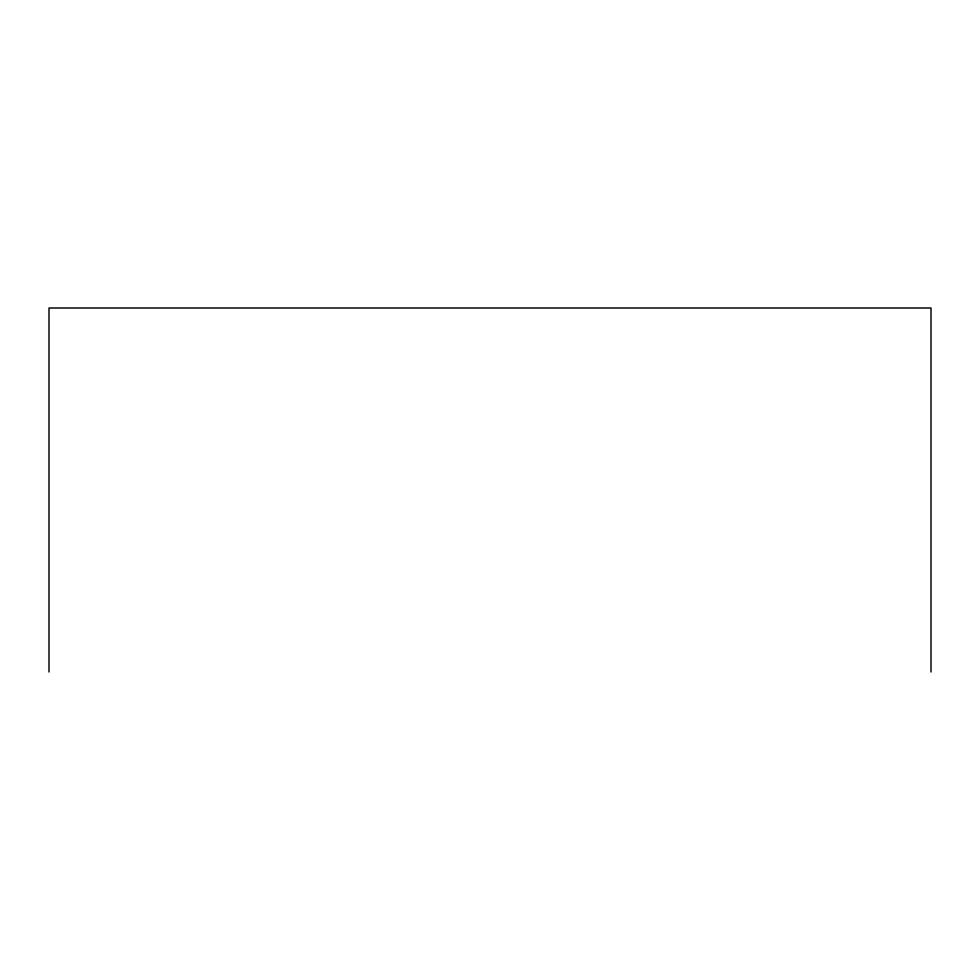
<?xml version="1.0" encoding="UTF-8"?>
<svg xmlns="http://www.w3.org/2000/svg" width="980" height="980" viewBox="0 0 980 980"><rect width="100%" height="100%" fill="white"/><g stroke="black" fill="none" stroke-linecap="round" stroke-linejoin="round"><path stroke-width="1.47" d="M931 671.998L931 308.002L49 308.002L49 671.998"/></g></svg>
